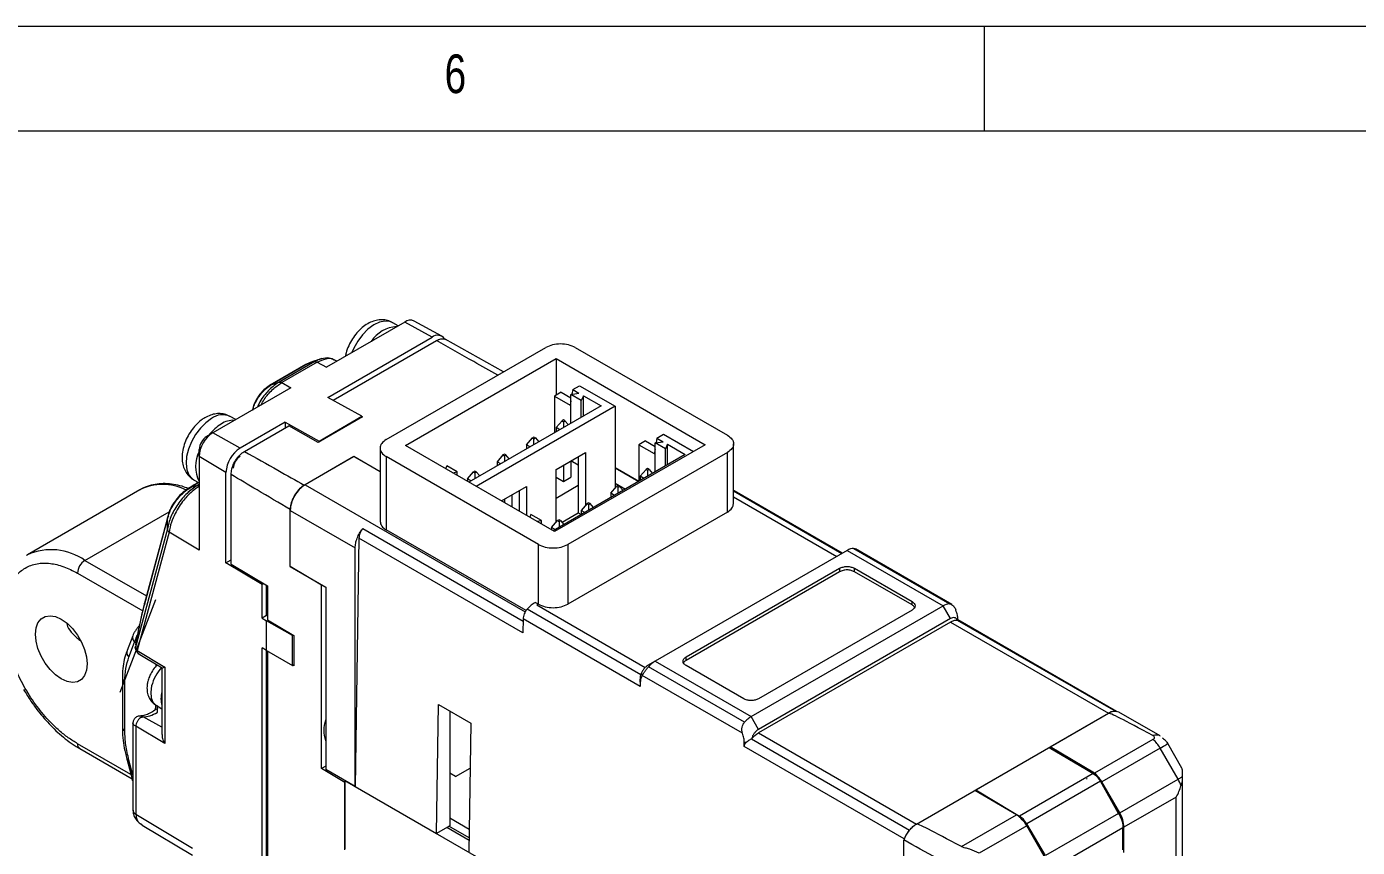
# Model space of a CAD drawing. Header units: inches. Extents: x 0.2 to 16.3, y 0.2 to 11.5.
# Drawn here: x 10.4 to 12.908, y 9.949 to 11.496 of the extents above; entities that cross this region are included whole.
import ezdxf

# ---------------------------------------------------------------- set-up
doc = ezdxf.new("R2010")
doc.units = ezdxf.units.IN
doc.header["$MEASUREMENT"] = 0
doc.linetypes.add('CENTERX2', pattern=[0.8, 0.5, -0.1, 0.1, -0.1])
doc.layers.add('CENTER_LINE', color=7, linetype='CENTERX2')
doc.styles.add('SLDTEXTSTYLE2', font='TXT', dxfattribs={"width": 0.75})

msp = doc.modelspace()

# ---------------------------------------------------------------- linework, layer by layer
at = {"color": 7, "linetype": 'Continuous', "lineweight": 18}
for p, q in [((16.3386, 11.4961), (0.1969, 11.4961)), ((12.2047, 11.4961), (12.2047, 11.2992)), ((16.1516, 11.2992), (0.3937, 11.2992)), ((11.1125, 10.9391), (10.9651, 10.854)), ((11.1001, 10.932), (11.0899, 10.9379)), ((11.164, 10.9104), (11.1125, 10.9391)), ((11.1825, 10.9124), (11.1303, 10.9411)), ((10.9677, 10.7971), (11.164, 10.9104)), ((10.9775, 10.7917), (11.1723, 10.9041)), ((11.0777, 10.7176), (11.3784, 10.8911)), ((11.2989, 10.8453), (11.1888, 10.9066)), ((11.434, 10.8911), (11.7208, 10.7256)), ((10.9428, 10.8646), (10.8757, 10.8258)), ((10.9477, 10.8637), (10.8807, 10.825)), ((10.9341, 10.8628), (10.9261, 10.859)), ((10.9428, 10.8646), (10.929, 10.8603)), ((10.9511, 10.8685), (10.9376, 10.864)), ((10.9477, 10.8637), (10.9651, 10.854)), ((10.9565, 10.8703), (10.9527, 10.869)), ((10.9845, 10.8653), (10.9796, 10.868)), ((11.1139, 10.7063), (11.3978, 10.8703)), ((11.3978, 10.8703), (11.679, 10.7079)), ((11.3978, 10.8703), (11.3978, 10.8011)), ((10.9264, 10.8592), (10.8591, 10.8203)), ((10.929, 10.8603), (10.8619, 10.8216)), ((10.898, 10.8153), (10.7506, 10.7302)), ((10.8619, 10.8216), (10.8757, 10.8258)), ((10.8807, 10.825), (10.898, 10.8153)), ((11.4292, 10.812), (11.4277, 10.8031)), ((11.4292, 10.812), (11.4417, 10.8192)), ((11.4292, 10.812), (11.441, 10.8052)), ((11.4417, 10.8192), (11.5092, 10.7803)), ((11.0318, 10.7615), (10.9677, 10.7971)), ((11.4076, 10.8068), (11.3951, 10.7995)), ((11.3951, 10.7995), (11.4243, 10.7827)), ((11.3951, 10.7995), (11.3951, 10.7304)), ((11.4076, 10.8068), (11.4256, 10.7964)), ((11.4256, 10.7906), (11.4243, 10.7827)), ((11.4256, 10.8028), (11.441, 10.8052)), ((11.4452, 10.7915), (11.4256, 10.8028)), ((11.4256, 10.7481), (11.4256, 10.8028)), ((11.4493, 10.8003), (11.4452, 10.7915)), ((11.4452, 10.7594), (11.4452, 10.7915)), ((11.4493, 10.8003), (11.4827, 10.7811)), ((11.4493, 10.7618), (11.4493, 10.8003)), ((10.7939, 10.7552), (10.7836, 10.7611)), ((10.8267, 10.7773), (10.8254, 10.7734)), ((10.8263, 10.7739), (10.8268, 10.7755)), ((10.951, 10.7149), (11.0318, 10.7615)), ((11.0318, 10.7615), (11.0318, 10.7595)), ((11.0318, 10.7611), (11.0331, 10.7603)), ((11.4827, 10.7811), (11.2336, 10.6372)), ((11.5092, 10.7803), (11.2475, 10.6292)), ((11.5092, 10.7803), (11.5092, 10.626)), ((10.887, 10.7505), (10.8021, 10.7015)), ((10.8104, 10.6952), (10.894, 10.7434)), ((10.887, 10.7505), (10.951, 10.7149)), ((10.887, 10.7505), (10.887, 10.7394)), ((10.9496, 10.7121), (10.894, 10.7434)), ((11.0331, 10.7603), (10.9496, 10.7121)), ((11.3978, 10.7401), (11.409, 10.7529)), ((11.4048, 10.7361), (11.3978, 10.7401)), ((11.3978, 10.7401), (11.3978, 10.732)), ((11.4118, 10.7545), (11.409, 10.7529)), ((11.409, 10.7529), (11.4118, 10.7513)), ((11.4145, 10.7529), (11.4118, 10.7545)), ((11.4118, 10.7513), (11.4145, 10.7529)), ((11.4118, 10.7513), (11.4118, 10.7401)), ((11.4145, 10.7529), (11.421, 10.7454)), ((10.7506, 10.7302), (10.7394, 10.7236)), ((10.8021, 10.7015), (10.7506, 10.7302)), ((10.951, 10.7149), (10.951, 10.7129)), ((11.3422, 10.7079), (11.3533, 10.7208)), ((11.3561, 10.7224), (11.3533, 10.7208)), ((11.3533, 10.7208), (11.3561, 10.7192)), ((11.3589, 10.7208), (11.3561, 10.7224)), ((11.3561, 10.7192), (11.3589, 10.7208)), ((11.3561, 10.7079), (11.3561, 10.7192)), ((11.3589, 10.7208), (11.3654, 10.7133)), ((11.5663, 10.7152), (11.5537, 10.7079)), ((11.5663, 10.7152), (11.5843, 10.7047)), ((11.5843, 10.7112), (11.5997, 10.7136)), ((11.6039, 10.6999), (11.5843, 10.7112)), ((11.5843, 10.6565), (11.5843, 10.7112)), ((11.5879, 10.7204), (11.5864, 10.7115)), ((11.5879, 10.7204), (11.6004, 10.7276)), ((11.5879, 10.7204), (11.5997, 10.7136)), ((11.6004, 10.7276), (11.6567, 10.6951)), ((10.725, 10.6859), (10.7252, 10.6989)), ((10.725, 10.6859), (10.725, 10.5091)), ((10.7756, 10.6557), (10.725, 10.6859)), ((10.9232, 10.6317), (11.0164, 10.6856)), ((11.0164, 10.6854), (10.9246, 10.6324)), ((11.0164, 10.6856), (11.0662, 10.6576)), ((11.0164, 10.6854), (11.0164, 10.6856)), ((11.0662, 10.6567), (11.0164, 10.6854)), ((11.0662, 10.7016), (11.0662, 10.5633)), ((11.3644, 10.5199), (11.0777, 10.6854)), ((11.0777, 10.6854), (11.0777, 10.5472)), ((11.3951, 10.544), (11.1139, 10.7063)), ((11.2976, 10.6886), (11.2865, 10.6758)), ((11.3004, 10.6903), (11.2976, 10.6886)), ((11.2976, 10.6886), (11.3004, 10.687)), ((11.3032, 10.6886), (11.3004, 10.6903)), ((11.3004, 10.687), (11.3032, 10.6886)), ((11.3004, 10.687), (11.3004, 10.6758)), ((11.3097, 10.6811), (11.3032, 10.6886)), ((11.3491, 10.7039), (11.3422, 10.7079)), ((11.3422, 10.7079), (11.3422, 10.6999)), ((11.6414, 10.6895), (11.3923, 10.5456)), ((11.679, 10.7079), (11.3951, 10.544)), ((11.3978, 10.6613), (11.4535, 10.6935)), ((11.7208, 10.6935), (11.4201, 10.5199)), ((11.4396, 10.6854), (11.4396, 10.6308)), ((11.4535, 10.6935), (11.4535, 10.5938)), ((11.5537, 10.7079), (11.583, 10.6911)), ((11.5537, 10.7079), (11.5537, 10.6388)), ((11.5843, 10.699), (11.583, 10.6911)), ((11.608, 10.7087), (11.6039, 10.6999)), ((11.6039, 10.6678), (11.6039, 10.6999)), ((11.608, 10.7087), (11.6414, 10.6895)), ((11.608, 10.6702), (11.608, 10.7087)), ((11.7208, 10.581), (11.7208, 10.6935)), ((11.7323, 10.5961), (11.7323, 10.7095)), ((11.1918, 10.6678), (11.1894, 10.6627)), ((11.2114, 10.6565), (11.1918, 10.6678)), ((11.2934, 10.6718), (11.2865, 10.6758)), ((11.2865, 10.6758), (11.2865, 10.6678)), ((11.3978, 10.5617), (11.3978, 10.6613)), ((11.4118, 10.6694), (11.4118, 10.6388)), ((11.4396, 10.6693), (11.4257, 10.6774)), ((11.4257, 10.6774), (11.4257, 10.6468)), ((11.5537, 10.6388), (11.5092, 10.6645)), ((11.5092, 10.6645), (11.5537, 10.6388)), ((11.5565, 10.6485), (11.5677, 10.6613)), ((11.5704, 10.6629), (11.5677, 10.6613)), ((11.5677, 10.6613), (11.5704, 10.6597)), ((11.5732, 10.6613), (11.5704, 10.6629)), ((11.5704, 10.6597), (11.5732, 10.6613)), ((11.5732, 10.6613), (11.5797, 10.6538)), ((10.7147, 10.6418), (10.725, 10.6359)), ((10.7756, 10.4852), (10.7756, 10.6557)), ((10.7853, 10.4827), (10.7853, 10.6516)), ((11.2026, 10.6551), (11.2114, 10.6565)), ((11.2114, 10.65), (11.2114, 10.6565)), ((11.2308, 10.6436), (11.2419, 10.6565)), ((11.2378, 10.6396), (11.2308, 10.6436)), ((11.2308, 10.6436), (11.2308, 10.6388)), ((11.2447, 10.6581), (11.2419, 10.6565)), ((11.2419, 10.6565), (11.2447, 10.6549)), ((11.2475, 10.6565), (11.2447, 10.6581)), ((11.2447, 10.6549), (11.2475, 10.6565)), ((11.2447, 10.6549), (11.2447, 10.6437)), ((11.2475, 10.6565), (11.254, 10.649)), ((11.3978, 10.6468), (11.4118, 10.6388)), ((11.4118, 10.6388), (11.4257, 10.6468)), ((11.5092, 10.6356), (11.5287, 10.6244)), ((11.5635, 10.6445), (11.5565, 10.6485)), ((11.5565, 10.6485), (11.5565, 10.6404)), ((11.5704, 10.6597), (11.5704, 10.6485)), ((10.6131, 10.6227), (10.4015, 10.5006)), ((10.7218, 10.6313), (10.7088, 10.6273)), ((10.725, 10.6335), (10.7218, 10.6313)), ((11.2948, 10.6019), (11.3422, 10.6292)), ((11.3143, 10.6131), (11.3143, 10.5906)), ((11.3282, 10.6211), (11.3282, 10.5826)), ((11.3422, 10.6292), (11.3422, 10.5745)), ((11.4396, 10.6308), (11.3978, 10.6067)), ((11.4396, 10.6308), (11.4396, 10.5793)), ((11.5008, 10.6163), (11.512, 10.6292)), ((11.5078, 10.6123), (11.5008, 10.6163)), ((11.5008, 10.6163), (11.5008, 10.6083)), ((11.5148, 10.6308), (11.512, 10.6292)), ((11.512, 10.6292), (11.5148, 10.6276)), ((11.5175, 10.6292), (11.5148, 10.6308)), ((11.5148, 10.6276), (11.5175, 10.6292)), ((11.5148, 10.6163), (11.5148, 10.6276)), ((11.5175, 10.6292), (11.524, 10.6217)), ((11.9374, 10.5035), (11.7343, 10.6208)), ((10.8966, 10.4781), (10.8966, 10.5857)), ((11.3004, 10.6051), (11.3004, 10.5987)), ((11.4563, 10.597), (11.4452, 10.5842)), ((11.4591, 10.5986), (11.4563, 10.597)), ((11.4563, 10.597), (11.4591, 10.5954)), ((11.4619, 10.597), (11.4591, 10.5986)), ((11.4591, 10.5954), (11.4619, 10.597)), ((11.4591, 10.5954), (11.4591, 10.5842)), ((11.4684, 10.5895), (11.4619, 10.597)), ((10.6657, 10.5693), (10.6215, 10.4045)), ((10.6664, 10.5742), (10.6222, 10.4092)), ((10.6652, 10.5493), (10.6657, 10.5693)), ((10.667, 10.5735), (10.6657, 10.5693)), ((10.8967, 10.5842), (11.0192, 10.5135)), ((10.8967, 10.4781), (10.8967, 10.5842)), ((11.3505, 10.5762), (11.3481, 10.5711)), ((11.3701, 10.5649), (11.3505, 10.5762)), ((11.3613, 10.5635), (11.3701, 10.5649)), ((11.3701, 10.5584), (11.3701, 10.5649)), ((11.3895, 10.552), (11.4006, 10.5649)), ((11.4034, 10.5665), (11.4006, 10.5649)), ((11.4006, 10.5649), (11.4034, 10.5633)), ((11.4062, 10.5649), (11.4034, 10.5665)), ((11.4034, 10.5633), (11.4062, 10.5649)), ((11.4034, 10.5633), (11.4034, 10.552)), ((11.4062, 10.5649), (11.4127, 10.5574)), ((11.409, 10.5617), (11.4396, 10.5793)), ((11.7208, 10.581), (11.4201, 10.4074)), ((11.4396, 10.5793), (11.4451, 10.5761)), ((11.4521, 10.5802), (11.4452, 10.5842)), ((11.4452, 10.5842), (11.4452, 10.5762)), ((10.6652, 10.5493), (10.6051, 10.3263)), ((10.6684, 10.543), (10.6082, 10.32)), ((10.725, 10.5091), (10.6684, 10.543)), ((11.3412, 10.3951), (11.0777, 10.5472)), ((11.3964, 10.548), (11.3895, 10.552)), ((11.3895, 10.552), (11.3895, 10.5472)), ((11.0262, 10.5317), (11.0192, 10.0634)), ((11.0192, 10.0634), (11.0192, 10.5135)), ((11.3353, 10.3534), (11.0262, 10.5317)), ((11.3644, 10.4073), (11.3644, 10.5199)), ((11.4201, 10.5199), (11.4201, 10.4074)), ((11.9586, 10.5124), (12.1396, 10.408)), ((12.1436, 10.4068), (11.9619, 10.5117)), ((10.3999, 10.4996), (10.4015, 10.5006)), ((10.7756, 10.4852), (10.7853, 10.4908)), ((10.844, 10.4443), (10.7756, 10.4852)), ((11.9463, 10.5086), (11.5844, 10.2997)), ((11.9463, 10.5086), (12.1272, 10.4042)), ((10.7853, 10.4827), (10.854, 10.4421)), ((10.8966, 10.4781), (10.8967, 10.4782)), ((10.9557, 10.4431), (10.8966, 10.4781)), ((10.8967, 10.4781), (10.9636, 10.4395)), ((11.6428, 10.3078), (11.9323, 10.4749)), ((11.9323, 10.4685), (11.6428, 10.3013)), ((11.9323, 10.4749), (11.9323, 10.4685)), ((11.9602, 10.4749), (12.0688, 10.4122)), ((11.9602, 10.4685), (11.9602, 10.4749)), ((12.0688, 10.4058), (11.9602, 10.4685)), ((10.8471, 10.4461), (10.844, 10.4443)), ((10.844, 10.381), (10.844, 10.4443)), ((10.8522, 10.3857), (10.8522, 10.4431)), ((10.854, 10.4421), (10.854, 10.3778)), ((10.9565, 10.4436), (10.9557, 10.4431)), ((10.9557, 10.0975), (10.9557, 10.4431)), ((10.9636, 10.4395), (10.9636, 10.0955)), ((11.3589, 10.4104), (11.3644, 10.4073)), ((12.0688, 10.4058), (12.0688, 10.4122)), ((10.8522, 10.3857), (10.844, 10.381)), ((10.854, 10.3847), (10.8522, 10.3857)), ((11.5575, 10.274), (11.3431, 10.3977)), ((11.3644, 10.4074), (11.3616, 10.4058)), ((11.7653, 10.1953), (12.1272, 10.4042)), ((12.0688, 10.3961), (11.7792, 10.229)), ((12.1411, 10.3801), (12.1272, 10.4042)), ((10.611, 10.3601), (10.6052, 10.3309)), ((10.6111, 10.3606), (10.611, 10.3601)), ((10.844, 10.381), (10.8522, 10.3761)), ((10.8522, 10.3202), (10.8522, 10.3761)), ((10.9009, 10.348), (10.8522, 10.3761)), ((10.854, 10.3778), (10.9035, 10.3485)), ((11.3357, 10.3795), (11.3353, 10.3534)), ((11.5565, 10.252), (11.3357, 10.3795)), ((12.1411, 10.3801), (11.7792, 10.1711)), ((12.1411, 10.3736), (11.7792, 10.1647)), ((12.1411, 10.3736), (12.439, 10.2017)), ((12.1541, 10.3774), (12.1548, 10.3778)), ((12.1541, 10.3774), (12.452, 10.2055)), ((12.4541, 10.2053), (12.1549, 10.378)), ((12.1551, 10.3772), (12.1551, 10.3794)), ((10.5999, 10.3478), (10.5891, 10.3198)), ((10.5927, 10.3077), (10.6035, 10.3357)), ((10.6109, 10.3579), (10.6048, 10.3268)), ((10.9009, 10.348), (10.9027, 10.349)), ((10.9009, 10.292), (10.9009, 10.348)), ((10.9035, 10.3485), (10.9035, 10.2913)), ((10.6048, 10.3268), (10.6048, 10.3275)), ((10.6082, 10.32), (10.6605, 10.2887)), ((10.6104, 10.3142), (10.6551, 10.287)), ((10.8522, 10.3202), (10.844, 10.3251)), ((10.844, 9.8432), (10.844, 10.3251)), ((10.8522, 10.3202), (10.9009, 10.292)), ((10.8522, 9.848), (10.8522, 10.3202)), ((10.854, 10.3191), (10.854, 9.8378)), ((10.6434, 10.2941), (10.6434, 10.2897)), ((10.655, 10.2874), (10.655, 10.1615)), ((10.6605, 10.2887), (10.6605, 10.1444)), ((10.9009, 10.292), (10.9035, 10.2935)), ((10.9035, 10.2913), (10.9016, 10.2924)), ((11.5844, 10.2997), (11.5704, 10.2917)), ((11.753, 10.1848), (11.572, 10.2893)), ((11.5844, 10.2997), (11.7653, 10.1953)), ((11.6428, 10.3013), (11.6428, 10.3078)), ((11.7514, 10.229), (11.6428, 10.2917)), ((10.5803, 10.268), (10.5803, 10.1749)), ((10.5849, 10.1684), (10.5849, 10.2616)), ((11.5565, 10.2602), (11.5565, 10.2624)), ((11.5565, 10.2602), (11.5565, 10.252)), ((11.7493, 10.1639), (11.5602, 10.273)), ((10.6426, 10.2081), (10.6434, 10.2151)), ((10.6434, 10.2174), (10.6434, 10.2151)), ((10.6434, 10.2151), (10.6437, 10.2171)), ((10.6439, 10.2168), (10.655, 10.2103)), ((10.6462, 10.2154), (10.6461, 10.2099)), ((10.6464, 10.2033), (10.6467, 10.216)), ((11.1723, 9.975), (11.176, 10.2182)), ((11.176, 10.2182), (11.2372, 10.1829)), ((10.6459, 10.2031), (10.6464, 10.2033)), ((10.9627, 10.1859), (10.9636, 10.1827)), ((11.1974, 10.2058), (11.1974, 9.9895)), ((11.7792, 10.1711), (11.7653, 10.1953)), ((12.0771, 9.9928), (12.439, 10.2017)), ((12.329, 10.1382), (12.439, 10.2017)), ((12.5362, 10.1589), (12.4587, 10.2036)), ((10.6003, 10.1829), (10.6003, 10.0193)), ((10.6058, 10.1771), (10.6058, 10.0114)), ((10.6605, 10.1444), (10.6058, 10.1771)), ((11.2372, 10.1829), (11.2336, 9.9396)), ((11.7792, 10.1647), (12.0771, 9.9928)), ((12.5363, 10.1585), (12.5361, 10.1586)), ((10.4999, 10.1352), (10.5986, 10.0783)), ((11.7523, 10.139), (11.7525, 10.147)), ((11.7525, 10.147), (11.7563, 10.147)), ((11.7662, 10.1535), (12.0641, 9.9815)), ((12.1891, 10.0574), (12.327, 10.137)), ((12.327, 10.137), (12.3977, 10.0956)), ((12.329, 10.1382), (12.329, 10.1359)), ((12.4129, 10.0889), (12.329, 10.1382)), ((12.5229, 10.1524), (12.4129, 10.0889)), ((12.5362, 10.1361), (12.4263, 10.0727)), ((12.5701, 10.0776), (12.5362, 10.1361)), ((12.5773, 10.0982), (12.5506, 10.1444)), ((10.5886, 10.1158), (10.5994, 10.0753)), ((10.9636, 10.102), (10.9557, 10.0975)), ((10.9997, 10.0714), (10.9557, 10.0975)), ((11.0192, 10.0634), (10.9636, 10.0955)), ((11.2085, 10.0826), (11.1974, 10.089)), ((11.2085, 10.0826), (11.236, 10.0984)), ((12.4103, 10.0879), (12.2714, 10.0076)), ((12.3977, 10.0956), (12.4103, 10.0879)), ((12.5782, 10.0956), (12.5782, 10.0823)), ((10.5994, 10.0753), (10.6003, 10.0733)), ((12.1606, 9.4044), (10.9997, 10.0746)), ((10.9998, 10.0746), (10.9997, 10.0746)), ((10.9997, 10.0746), (10.9997, 9.946)), ((10.9997, 9.9444), (10.9997, 10.0714)), ((11.0192, 10.0634), (11.1723, 9.975)), ((12.4237, 10.0735), (12.2849, 9.9934)), ((12.3977, 10.0777), (12.3991, 10.0785)), ((12.4582, 10.013), (12.4237, 10.0735)), ((12.4601, 10.0141), (12.4263, 10.0727)), ((12.4601, 10.0141), (12.5701, 10.0776)), ((12.5782, 10.0823), (12.5782, 10.0803)), ((12.5782, 10.0803), (12.5782, 9.6228)), ((12.0771, 9.9928), (12.1871, 10.0562)), ((12.2655, 10.0101), (12.1871, 10.0562)), ((12.1891, 10.0574), (12.2585, 10.0152)), ((12.1891, 10.0551), (12.1891, 10.0574)), ((12.5667, 10.0435), (12.4682, 9.9867)), ((12.5667, 9.6067), (12.5667, 10.0435)), ((10.6058, 10.0114), (10.7127, 9.9475)), ((12.1617, 9.9502), (12.2655, 10.0101)), ((12.2585, 10.0152), (12.2714, 10.0076)), ((12.4582, 10.013), (12.32, 9.9333)), ((10.6161, 9.9923), (10.6179, 9.9912)), ((10.6178, 9.991), (10.7127, 9.9343)), ((11.1974, 9.9895), (11.1723, 9.975)), ((11.2339, 9.9618), (11.1917, 9.9862)), ((11.234, 9.9666), (11.1959, 9.9886)), ((11.2342, 9.9825), (11.1974, 10.0038)), ((12.285, 9.9895), (12.1954, 9.9378)), ((12.32, 9.9333), (12.2849, 9.9934)), ((12.3181, 9.9321), (12.285, 9.9895)), ((12.4662, 9.9855), (12.3283, 9.9059)), ((12.4662, 9.9442), (12.4662, 9.9855)), ((12.4682, 9.9389), (12.4682, 9.9867)), ((12.0493, 9.4688), (12.053, 9.9627)), ((12.0616, 9.978), (12.0641, 9.9815))]:
    msp.add_line(p, q, dxfattribs=at)
at = {"color": 8, "linetype": 'Continuous', "lineweight": 18}
for p, q in [((10.929, 10.8603), (10.9342, 10.8626)), ((10.8597, 10.8201), (10.8619, 10.8216)), ((10.7088, 10.6273), (10.7233, 10.6368)), ((10.7088, 10.6273), (10.7059, 10.6254)), ((10.9246, 10.6324), (11.3397, 10.3928)), ((11.7323, 10.621), (11.9365, 10.503)), ((11.7323, 10.6097), (11.9268, 10.4974)), ((10.5098, 10.4898), (10.6686, 10.5816)), ((11.3356, 10.3749), (11.0333, 10.5495)), ((10.5098, 10.4898), (10.6259, 10.4228)), ((10.4959, 10.4657), (10.6187, 10.3948)), ((11.3616, 10.4058), (11.5658, 10.2879)), ((10.6035, 10.3357), (10.6059, 10.3343)), ((10.655, 10.1754), (10.6195, 10.1949)), ((10.5965, 10.0862), (10.4959, 10.1443)), ((12.0539, 9.9649), (11.7523, 10.139)), ((10.6003, 10.0849), (10.5927, 10.1134)), ((12.2585, 10.0143), (12.2585, 10.0152))]:
    msp.add_line(p, q, dxfattribs=at)
at = {"color": 8, "linetype": 'Continuous', "lineweight": 18, "flags": 128}
for points in [[(11.0899, 10.9379), (11.0847, 10.9401), (11.0753, 10.9411), (11.0649, 10.9389), (11.0541, 10.9337), (11.0432, 10.9257), (11.0331, 10.9153), (11.024, 10.9031), (11.0165, 10.8896), (11.0131, 10.8818)], [(10.7484, 10.7573), (10.7376, 10.7494), (10.7274, 10.7392), (10.7182, 10.727), (10.7106, 10.7136), (10.705, 10.6996), (10.7015, 10.6856), (10.7005, 10.6725), (10.7019, 10.6608), (10.7056, 10.6511), (10.7116, 10.644), (10.7147, 10.6418)], [(10.6215, 10.4045), (10.6218, 10.4073), (10.6222, 10.4092)], [(10.611, 10.3601), (10.6109, 10.3596), (10.6109, 10.3579)], [(10.6355, 10.2531), (10.6337, 10.2413), (10.6345, 10.2309), (10.6379, 10.2226), (10.6435, 10.217), (10.6439, 10.2168)], [(10.5927, 10.1134), (10.5908, 10.1139), (10.5895, 10.1145), (10.5887, 10.1154), (10.5886, 10.1157)], [(10.6003, 10.0741), (10.5995, 10.075), (10.5994, 10.0753)]]:
    msp.add_lwpolyline(points, dxfattribs=at)
at = {"color": 7, "linetype": 'Continuous', "lineweight": 18, "flags": 128}
for points in [[(10.514, 10.2946), (10.5127, 10.2827), (10.5091, 10.2729), (10.5033, 10.2656), (10.4956, 10.2612), (10.4864, 10.2598), (10.4761, 10.2616), (10.4652, 10.2664), (10.4544, 10.2741), (10.4441, 10.2842), (10.4349, 10.2962), (10.4271, 10.3096), (10.4213, 10.3236), (10.4177, 10.3376), (10.4165, 10.3508), (10.4177, 10.3626), (10.4213, 10.3724), (10.4271, 10.3797), (10.4349, 10.3842), (10.4441, 10.3856), (10.4544, 10.3838), (10.4652, 10.3789), (10.4761, 10.3713), (10.4864, 10.3612), (10.4956, 10.3491), (10.5033, 10.3358), (10.5091, 10.3217), (10.5127, 10.3078), (10.514, 10.2946)], [(12.5362, 10.1361), (12.5396, 10.138), (12.5425, 10.1397), (12.5451, 10.1412), (12.5472, 10.1424), (12.5488, 10.1434), (12.5499, 10.144), (12.5505, 10.1444), (12.5506, 10.1444)], [(12.5701, 10.0776), (12.5712, 10.0783), (12.5723, 10.0789), (12.5734, 10.0795), (12.5745, 10.0801), (12.5755, 10.0807), (12.5764, 10.0813), (12.5773, 10.0818), (12.5782, 10.0823)]]:
    msp.add_lwpolyline(points, dxfattribs=at)
at = {"color": 7, "linetype": 'Continuous', "lineweight": 18}
for centre, radius, start, end in [((11.1231, 10.9243), 0.0183, 66.728, 125.5268), ((11.1021, 10.8671), 0.0637, 93.9771, 146.0175), ((11.1744, 10.8979), 0.0163, 35.3405, 129.6042), ((10.8152, 10.6689), 0.0919, 121.9731, 140.3197), ((10.7896, 10.7125), 0.0414, 87.3934, 123.863), ((10.7805, 10.6834), 0.0556, 122.6055, 177.3945), ((10.7561, 10.6975), 0.031, 122.6055, 177.3945), ((10.7811, 10.6667), 0.0627, 153.1978, 206.5249), ((10.8331, 10.653), 0.0575, 122.6055, 177.3945), ((10.817, 10.6624), 0.0276, 122.6055, 177.3945), ((11.731, 10.6149), 0.00679, 60.1516, 78.6073), ((10.5261, 10.4644), 0.0303, 122.6055, 177.3945), ((12.1406, 10.3825), 0.0255, 92.431, 121.7531), ((10.6137, 10.3266), 0.00862, 181.664, 230.3258), ((11.6099, 10.2571), 0.0497, 120.8988, 139.6361), ((10.697, 10.2291), 0.0439, 163.0818, 196.9541), ((11.0192, 10.1695), 0.0591, 160.5443, 199.4557), ((12.4522, 10.1806), 0.0249, 90.407, 121.9974), ((12.4506, 10.1855), 0.0199, 65.8387, 125.4717), ((12.4519, 10.1985), 0.00699, 60.3017, 88.9053), ((12.4822, 10.1054), 0.0622, 29.6103, 49.0883), ((12.3722, 10.0419), 0.0622, 29.6103, 49.0883), ((12.5133, 10.0447), 0.0656, 17.9592, 30.102), ((12.2351, 9.962), 0.057, 28.8952, 57.6862), ((12.4115, 9.9847), 0.0568, 1.9565, 31.1437), ((12.1097, 9.9419), 0.0604, 122.6398, 159.803)]:
    msp.add_arc(centre, radius, start, end, dxfattribs=at)
at = {"color": 8, "linetype": 'Continuous', "lineweight": 18}
for centre, radius, start, end in [((10.7692, 10.7299), 0.0344, 65.2517, 127.2288), ((10.6564, 10.5365), 0.0965, 63.5043, 116.6519), ((10.4462, 10.3999), 0.1101, 54.7388, 113.9507), ((10.6107, 10.3444), 0.0113, 161.5178, 230.0807), ((10.6, 10.3164), 0.0114, 162.8112, 229.9982), ((10.715, 10.2326), 0.0821, 137.8637, 165.526), ((10.5882, 10.2688), 0.00797, 186.9634, 245.5139), ((10.5882, 10.1757), 0.00792, 185.6948, 245.6253), ((12.5286, 10.144), 0.0167, 62.6751, 110.7004), ((10.5058, 10.1433), 0.00995, 174.4503, 233.4949), ((10.61, 10.0202), 0.00975, 185.362, 244.6121)]:
    msp.add_arc(centre, radius, start, end, dxfattribs=at)
at = {"color": 7, "linetype": 'Continuous', "lineweight": 18}
for centre, major_axis, ratio, start_param, end_param in [((15.629, 8.328), (3.1901, -1.8736), 0.007557, 2.91635, 3.137304), ((12.5388, 10.0862), (0.0392, 0.0105), 0.317765, 6.198245, 6.409817), ((12.5388, 10.0596), (0.0278, 0.0482), 0.577335, 4.71243, 5.139508), ((15.2671, 8.1191), (3.1901, -1.8736), 0.007557, 2.915028, 3.137304), ((14.855, 8.357), (3.2178, -1.8259), 0.007622, 2.59292, 2.631892)]:
    msp.add_ellipse(centre, major_axis=major_axis, ratio=ratio, start_param=start_param, end_param=end_param, dxfattribs=at)
for points, knots in [([(11.0895, 10.9377), (11.0881, 10.9386), (11.0836, 10.9415), (11.0748, 10.9434), (11.0641, 10.9435), (11.0533, 10.9411), (11.0425, 10.9362), (11.032, 10.9288), (11.0222, 10.9191), (11.0135, 10.9075), (11.0067, 10.8946), (11.0023, 10.8835), (11.0013, 10.8768), (11.0009, 10.8747)], [0, 0, 0, 0, 0.041906, 0.133153, 0.222525, 0.314161, 0.411339, 0.515128, 0.623136, 0.731526, 0.840067, 0.949817, 1, 1, 1, 1]), ([(11.1723, 10.9041), (11.1751, 10.9054), (11.1808, 10.9079), (11.1868, 10.908), (11.1892, 10.9061), (11.1897, 10.9057)], [0, 0, 0, 0, 0.436701, 0.873404, 1, 1, 1, 1]), ([(10.9342, 10.8626), (10.9351, 10.8631), (10.9364, 10.8638), (10.9374, 10.8639), (10.9377, 10.8639)], [0, 0, 0, 0, 0.763439, 1, 1, 1, 1]), ([(10.9757, 10.8689), (10.9738, 10.8698), (10.9681, 10.8725), (10.9607, 10.871), (10.9556, 10.87)], [0, 0, 0, 0, 0.321883, 1, 1, 1, 1]), ([(10.8598, 10.8207), (10.8564, 10.8185), (10.8491, 10.8138), (10.8388, 10.8027), (10.8315, 10.791), (10.8272, 10.7806), (10.8263, 10.7753), (10.8258, 10.7726)], [0, 0, 0, 0, 0.20444, 0.43169, 0.692093, 0.838771, 1, 1, 1, 1]), ([(10.7832, 10.7609), (10.7815, 10.762), (10.7767, 10.7649), (10.7676, 10.7667), (10.7569, 10.7666), (10.746, 10.764), (10.7392, 10.7604), (10.7356, 10.7586)], [0, 0, 0, 0, 0.119329, 0.335355, 0.5478, 0.766464, 1, 1, 1, 1]), ([(10.7356, 10.7586), (10.7334, 10.7571), (10.7275, 10.7533), (10.7186, 10.7452), (10.7096, 10.734), (10.7021, 10.7215), (10.6966, 10.708), (10.6933, 10.6939), (10.6926, 10.6804), (10.6946, 10.6682), (10.6987, 10.6577), (10.7052, 10.6491), (10.7109, 10.6436), (10.7146, 10.642), (10.7152, 10.6418)], [0, 0, 0, 0, 0.057293, 0.154697, 0.252129, 0.349582, 0.447857, 0.547959, 0.651336, 0.741481, 0.826015, 0.906812, 0.986036, 1, 1, 1, 1]), ([(10.7853, 10.6516), (10.7855, 10.655), (10.7861, 10.6619), (10.7904, 10.6731), (10.7968, 10.6834), (10.8039, 10.6909), (10.8086, 10.694), (10.8104, 10.6952)], [0, 0, 0, 0, 0.214702, 0.429404, 0.644089, 0.858766, 1, 1, 1, 1]), ([(10.8104, 10.6952), (10.8315, 10.6834), (10.8691, 10.6622), (10.9067, 10.641), (10.9232, 10.6317)], [0, 0, 0, 0, 0.560004, 1, 1, 1, 1]), ([(10.7228, 10.6372), (10.7212, 10.636), (10.715, 10.6313), (10.7091, 10.6279), (10.7047, 10.6253)], [0, 0, 0, 0, 0.254513, 1, 1, 1, 1]), ([(10.8966, 10.5857), (10.8758, 10.598), (10.8387, 10.62), (10.8016, 10.642), (10.7853, 10.6516)], [0, 0, 0, 0, 0.560005, 1, 1, 1, 1]), ([(10.7051, 10.6253), (10.701, 10.6268), (10.6916, 10.6303), (10.6769, 10.6334), (10.6612, 10.6349), (10.6457, 10.6341), (10.6308, 10.6307), (10.6201, 10.627), (10.615, 10.6236), (10.6142, 10.6231)], [0, 0, 0, 0, 0.127308, 0.292076, 0.45787, 0.624853, 0.793756, 0.966207, 1, 1, 1, 1]), ([(10.7218, 10.6313), (10.7152, 10.6267), (10.702, 10.6176), (10.684, 10.5957), (10.6703, 10.5716), (10.6669, 10.5567), (10.6652, 10.5493)], [0, 0, 0, 0, 0.250224, 0.500004, 0.749764, 1, 1, 1, 1]), ([(10.6657, 10.5693), (10.6672, 10.5746), (10.6702, 10.585), (10.6794, 10.5996), (10.688, 10.6101), (10.6972, 10.6195), (10.7043, 10.6242), (10.7088, 10.6273)], [0, 0, 0, 0, 0.256012, 0.50256, 0.638236, 0.766006, 1, 1, 1, 1]), ([(10.7067, 10.6264), (10.7028, 10.6239), (10.6944, 10.6185), (10.6823, 10.6059), (10.6735, 10.5928), (10.6681, 10.5811), (10.6667, 10.5752), (10.666, 10.5722)], [0, 0, 0, 0, 0.206748, 0.436121, 0.696813, 0.842091, 1, 1, 1, 1]), ([(10.9232, 10.6317), (10.9202, 10.6296), (10.9142, 10.6255), (10.9063, 10.6156), (10.9003, 10.6044), (10.8971, 10.5939), (10.8968, 10.588), (10.8966, 10.5857)], [0, 0, 0, 0, 0.214702, 0.429406, 0.644091, 0.858768, 1, 1, 1, 1]), ([(10.6652, 10.5493), (10.6653, 10.5488), (10.6653, 10.5477), (10.666, 10.5463), (10.6669, 10.5448), (10.6677, 10.5436), (10.6682, 10.5431), (10.6684, 10.543)], [0, 0, 0, 0, 0.249886, 0.499926, 0.747959, 0.907794, 1, 1, 1, 1]), ([(11.9586, 10.5124), (11.9599, 10.5124), (11.9613, 10.5124), (11.9618, 10.5117), (11.9619, 10.5117)], [0, 0, 0, 0, 0.944707, 1, 1, 1, 1]), ([(10.4959, 10.1443), (10.49, 10.1479), (10.4784, 10.1551), (10.4611, 10.1689), (10.4411, 10.188), (10.419, 10.214), (10.3967, 10.2477), (10.3816, 10.278), (10.3721, 10.3024), (10.3645, 10.3258), (10.3583, 10.3541), (10.3561, 10.3823), (10.3574, 10.4051), (10.3607, 10.4231), (10.3672, 10.4425), (10.3786, 10.4614), (10.3967, 10.4767), (10.4153, 10.4834), (10.4317, 10.485), (10.4482, 10.4841), (10.4696, 10.4793), (10.4871, 10.4703), (10.4959, 10.4657)], [0, 0, 0, 0, 0.040136, 0.079945, 0.120066, 0.184354, 0.250008, 0.315661, 0.34783, 0.380032, 0.439999, 0.5, 0.540114, 0.579922, 0.620066, 0.684355, 0.750008, 0.815661, 0.84783, 0.880033, 0.939991, 1, 1, 1, 1]), ([(10.6223, 10.4096), (10.6204, 10.4022), (10.6166, 10.3874), (10.613, 10.3695), (10.6111, 10.3606)], [0, 0, 0, 0, 0.500641, 1, 1, 1, 1]), ([(10.6109, 10.3579), (10.6127, 10.3665), (10.6162, 10.3836), (10.6198, 10.3976), (10.6215, 10.4045)], [0, 0, 0, 0, 0.504153, 1, 1, 1, 1]), ([(12.0734, 10.401), (12.0733, 10.4014), (12.0728, 10.4032), (12.0705, 10.4046), (12.0688, 10.4058)], [0, 0, 0, 0, 0.206838, 1, 1, 1, 1]), ([(12.1396, 10.408), (12.1408, 10.4078), (12.1434, 10.4074), (12.147, 10.4042), (12.1496, 10.4002), (12.1509, 10.3972), (12.1514, 10.396)], [0, 0, 0, 0, 0.270501, 0.54064, 0.820446, 1, 1, 1, 1]), ([(12.1551, 10.3794), (12.1549, 10.3818), (12.1545, 10.3871), (12.1525, 10.3928), (12.1514, 10.396)], [0, 0, 0, 0, 0.4520547, 1, 1, 1, 1]), ([(10.4758, 10.3705), (10.4762, 10.3688), (10.4778, 10.3619), (10.4868, 10.3502), (10.4969, 10.3419), (10.5022, 10.3375)], [0, 0, 0, 0, 0.135206, 0.543251, 1, 1, 1, 1]), ([(10.6121, 10.3667), (10.6108, 10.3651), (10.6082, 10.3621), (10.6048, 10.3572), (10.6019, 10.3524), (10.6006, 10.3495), (10.6, 10.3479)], [0, 0, 0, 0, 0.244288, 0.492398, 0.744267, 1, 1, 1, 1]), ([(12.1541, 10.3774), (12.1535, 10.3785), (12.1522, 10.3806), (12.1491, 10.3821), (12.1453, 10.3821), (12.1425, 10.3807), (12.1411, 10.3801)], [0, 0, 0, 0, 0.250117, 0.500156, 0.750117, 1, 1, 1, 1]), ([(10.5893, 10.3196), (10.5882, 10.3168), (10.5851, 10.3091), (10.5822, 10.2947), (10.5804, 10.2801), (10.5805, 10.2708), (10.5806, 10.2679)], [0, 0, 0, 0, 0.1815, 0.513513, 0.844576, 1, 1, 1, 1]), ([(10.6047, 10.3243), (10.6046, 10.3246), (10.6044, 10.3254), (10.6046, 10.3262), (10.6048, 10.3268)], [0, 0, 0, 0, 0.312054, 1, 1, 1, 1]), ([(10.6046, 10.3243), (10.6047, 10.3236), (10.605, 10.3221), (10.606, 10.3198), (10.6074, 10.3175), (10.6092, 10.3156), (10.6108, 10.3143), (10.6118, 10.3138), (10.612, 10.3138)], [0, 0, 0, 0, 0.172719, 0.356783, 0.549204, 0.746378, 0.944678, 1, 1, 1, 1]), ([(10.6051, 10.3263), (10.6051, 10.3263), (10.605, 10.3261), (10.6049, 10.3259), (10.6048, 10.3259), (10.6048, 10.3262), (10.6048, 10.3266), (10.6048, 10.3268)], [0, 0, 0, 0, 0.107272, 0.216266, 0.463262, 0.73307, 1, 1, 1, 1]), ([(10.6082, 10.32), (10.6083, 10.3187), (10.6084, 10.3168), (10.6093, 10.315), (10.61, 10.3145), (10.6104, 10.3142)], [0, 0, 0, 0, 0.474028, 0.741263, 1, 1, 1, 1]), ([(10.6462, 10.2925), (10.6455, 10.2919), (10.6419, 10.2889), (10.6367, 10.2814), (10.6312, 10.2715), (10.6292, 10.2647), (10.6284, 10.2618)], [0, 0, 0, 0, 0.071167, 0.405124, 0.743617, 1, 1, 1, 1]), ([(10.6605, 10.2887), (10.6605, 10.2887), (10.6593, 10.2882), (10.657, 10.2873), (10.6551, 10.2867), (10.6551, 10.2871), (10.6552, 10.2871)], [0, 0, 0, 0, 0.01067, 0.397273, 0.95858, 1, 1, 1, 1]), ([(11.5704, 10.2917), (11.5691, 10.2907), (11.5663, 10.2889), (11.5625, 10.2845), (11.5594, 10.2794), (11.5581, 10.2758), (11.5575, 10.274)], [0, 0, 0, 0, 0.249826, 0.499768, 0.749826, 1, 1, 1, 1]), ([(11.5602, 10.273), (11.561, 10.2742), (11.5624, 10.2765), (11.5654, 10.2808), (11.5686, 10.2852), (11.5709, 10.2879), (11.572, 10.2893)], [0, 0, 0, 0, 0.268331, 0.522065, 0.764688, 1, 1, 1, 1]), ([(11.6428, 10.3013), (11.641, 10.3002), (11.6388, 10.2987), (11.6383, 10.2969), (11.6382, 10.2965)], [0, 0, 0, 0, 0.793162, 1, 1, 1, 1]), ([(10.6284, 10.2618), (10.6279, 10.2595), (10.6266, 10.2535), (10.6266, 10.2441), (10.6289, 10.2341), (10.6335, 10.2256), (10.6388, 10.2196), (10.6429, 10.2177), (10.6441, 10.217)], [0, 0, 0, 0, 0.134775, 0.348136, 0.545965, 0.733655, 0.917451, 1, 1, 1, 1]), ([(11.5565, 10.2624), (11.5566, 10.2642), (11.5566, 10.2684), (11.5572, 10.272), (11.5575, 10.274)], [0, 0, 0, 0, 0.4537894, 1, 1, 1, 1]), ([(11.5602, 10.273), (11.5591, 10.2711), (11.5571, 10.2676), (11.5567, 10.2626), (11.5565, 10.2602)], [0, 0, 0, 0, 0.523313, 1, 1, 1, 1]), ([(10.3943, 10.2464), (10.3988, 10.2389), (10.4051, 10.2285), (10.4154, 10.2139), (10.4246, 10.2018), (10.436, 10.1882), (10.4486, 10.175), (10.4621, 10.1623), (10.4765, 10.1506), (10.4892, 10.1416), (10.4971, 10.1371), (10.5, 10.1355)], [0, 0, 0, 0, 0.158407, 0.222745, 0.329117, 0.438896, 0.555978, 0.677378, 0.801949, 0.928821, 1, 1, 1, 1]), ([(10.6437, 10.2088), (10.6407, 10.2067), (10.6342, 10.2023), (10.625, 10.1984), (10.6179, 10.1967), (10.6144, 10.1965), (10.6132, 10.1965)], [0, 0, 0, 0, 0.257533, 0.551795, 0.84445, 1, 1, 1, 1]), ([(10.647, 10.2113), (10.6464, 10.2107), (10.6452, 10.2097), (10.6442, 10.2091), (10.6437, 10.2088)], [0, 0, 0, 0, 0.571504, 1, 1, 1, 1]), ([(10.6464, 10.2033), (10.6464, 10.2056), (10.6464, 10.2084), (10.6462, 10.2096), (10.6461, 10.2099)], [0, 0, 0, 0, 0.804617, 1, 1, 1, 1]), ([(10.614, 10.1965), (10.6128, 10.1964), (10.6104, 10.1962), (10.6072, 10.1949), (10.6047, 10.1931), (10.6024, 10.1905), (10.6009, 10.1874), (10.6002, 10.1846), (10.6003, 10.1833), (10.6003, 10.1831)], [0, 0, 0, 0, 0.166794, 0.328217, 0.477563, 0.609662, 0.80982, 0.965463, 1, 1, 1, 1]), ([(10.6153, 10.1936), (10.6141, 10.1927), (10.6116, 10.191), (10.6084, 10.1866), (10.6062, 10.1817), (10.6059, 10.1786), (10.6058, 10.1771)], [0, 0, 0, 0, 0.25, 0.5, 0.75, 1, 1, 1, 1]), ([(10.6153, 10.1936), (10.6161, 10.194), (10.6175, 10.1947), (10.6189, 10.1949), (10.6195, 10.1949)], [0, 0, 0, 0, 0.5237, 1, 1, 1, 1]), ([(10.6195, 10.1949), (10.6237, 10.1953), (10.6322, 10.1961), (10.6414, 10.2008), (10.6459, 10.2031)], [0, 0, 0, 0, 0.5, 1, 1, 1, 1]), ([(11.7493, 10.1639), (11.7488, 10.1658), (11.7478, 10.1695), (11.7482, 10.1753), (11.7499, 10.1806), (11.7519, 10.1834), (11.753, 10.1848)], [0, 0, 0, 0, 0.268398, 0.522178, 0.764747, 1, 1, 1, 1]), ([(11.7653, 10.1953), (11.7632, 10.1939), (11.7589, 10.1911), (11.7549, 10.1869), (11.753, 10.1848)], [0, 0, 0, 0, 0.5000079, 1, 1, 1, 1]), ([(10.5806, 10.1748), (10.5805, 10.1715), (10.5804, 10.1621), (10.5823, 10.1459), (10.585, 10.1294), (10.5878, 10.1193), (10.5888, 10.1158)], [0, 0, 0, 0, 0.175185, 0.503703, 0.826426, 1, 1, 1, 1]), ([(10.6551, 10.1615), (10.6552, 10.1598), (10.6554, 10.1549), (10.6578, 10.1491), (10.6599, 10.1453), (10.6605, 10.1444), (10.6605, 10.1444)], [0, 0, 0, 0, 0.304306, 0.842727, 0.990669, 1, 1, 1, 1]), ([(11.7525, 10.147), (11.7524, 10.1496), (11.7522, 10.155), (11.7503, 10.1608), (11.7493, 10.1639)], [0, 0, 0, 0, 0.479315, 1, 1, 1, 1]), ([(11.7792, 10.1711), (11.7778, 10.1702), (11.7751, 10.1683), (11.7713, 10.164), (11.7681, 10.1589), (11.7669, 10.1553), (11.7663, 10.1535)], [0, 0, 0, 0, 0.249883, 0.499844, 0.749883, 1, 1, 1, 1]), ([(12.5227, 10.1597), (12.5233, 10.1592), (12.5246, 10.1584), (12.5255, 10.1567), (12.5254, 10.155), (12.5245, 10.1535), (12.5234, 10.1527), (12.5229, 10.1524)], [0, 0, 0, 0, 0.209529, 0.419059, 0.628588, 0.838117, 1, 1, 1, 1]), ([(11.7523, 10.139), (11.7525, 10.1405), (11.753, 10.1434), (11.7552, 10.1458), (11.7563, 10.147)], [0, 0, 0, 0, 0.48427, 1, 1, 1, 1]), ([(11.7563, 10.147), (11.7574, 10.148), (11.7603, 10.1506), (11.764, 10.1524), (11.7662, 10.1535)], [0, 0, 0, 0, 0.395708, 1, 1, 1, 1]), ([(12.54, 10.1556), (12.5409, 10.1551), (12.5429, 10.1538), (12.5464, 10.1505), (12.549, 10.1472), (12.5504, 10.1448), (12.5506, 10.1444)], [0, 0, 0, 0, 0.2387509, 0.5024487, 0.9237691, 1, 1, 1, 1]), ([(12.4103, 10.0879), (12.4131, 10.0858), (12.4182, 10.0822), (12.422, 10.0761), (12.4237, 10.0735)], [0, 0, 0, 0, 0.557682, 1, 1, 1, 1]), ([(12.5782, 10.0803), (12.5779, 10.0764), (12.5775, 10.0714), (12.576, 10.0661), (12.5757, 10.0649)], [0, 0, 0, 0, 0.765617, 1, 1, 1, 1]), ([(10.6004, 10.0189), (10.6006, 10.0164), (10.601, 10.0108), (10.6046, 10.0031), (10.6103, 9.9961), (10.6153, 9.9927), (10.6178, 9.9911)], [0, 0, 0, 0, 0.2212657, 0.479283, 0.7396894, 1, 1, 1, 1]), ([(12.4582, 10.013), (12.4608, 10.0077), (12.4654, 9.9983), (12.466, 9.9894), (12.4662, 9.9855)], [0, 0, 0, 0, 0.557568, 1, 1, 1, 1]), ([(12.2849, 9.9934), (12.2827, 9.9967), (12.2787, 10.0027), (12.2736, 10.0061), (12.2714, 10.0076)], [0, 0, 0, 0, 0.557681, 1, 1, 1, 1]), ([(12.1954, 9.9378), (12.1895, 9.9406), (12.1813, 9.9446), (12.1706, 9.9473), (12.1651, 9.9487), (12.1627, 9.9498), (12.1617, 9.9502)], [0, 0, 0, 0, 0.543663, 0.764071, 0.90273, 1, 1, 1, 1])]:
    msp.add_open_spline(points, degree=3, knots=knots, dxfattribs=at)
at = {"color": 8, "linetype": 'Continuous', "lineweight": 18}
for points, knots in [([(11.288, 10.839), (11.273, 10.8475), (11.2345, 10.8692), (11.1959, 10.8909), (11.1723, 10.9041)], [0, 0, 0, 0, 0.391066, 1, 1, 1, 1]), ([(10.9556, 10.8697), (10.9543, 10.8695), (10.9503, 10.8686), (10.9458, 10.8662), (10.9428, 10.8646)], [0, 0, 0, 0, 0.317534, 1, 1, 1, 1]), ([(10.9477, 10.8637), (10.9533, 10.8662), (10.9646, 10.8713), (10.9757, 10.8714), (10.9791, 10.868), (10.9794, 10.8676)], [0, 0, 0, 0, 0.466349, 0.949327, 1, 1, 1, 1]), ([(10.8264, 10.774), (10.8268, 10.7757), (10.8277, 10.78), (10.831, 10.7873), (10.8355, 10.7953), (10.8422, 10.8047), (10.8513, 10.8145), (10.8586, 10.8193), (10.8619, 10.8216)], [0, 0, 0, 0, 0.104163, 0.258144, 0.403502, 0.540616, 0.78707, 1, 1, 1, 1]), ([(10.8757, 10.8258), (10.8727, 10.8239), (10.8666, 10.82), (10.8575, 10.8119), (10.8491, 10.8026), (10.8407, 10.7915), (10.8369, 10.7833), (10.8348, 10.7788)], [0, 0, 0, 0, 0.19296, 0.385154, 0.577278, 0.769651, 1, 1, 1, 1]), ([(10.842, 10.783), (10.8438, 10.7863), (10.8493, 10.797), (10.8632, 10.8128), (10.8749, 10.821), (10.8807, 10.825)], [0, 0, 0, 0, 0.188477, 0.6002221, 1, 1, 1, 1]), ([(10.725, 10.6292), (10.7206, 10.6262), (10.7106, 10.6196), (10.6978, 10.6059), (10.6871, 10.5915), (10.6789, 10.5773), (10.6715, 10.5604), (10.6695, 10.5492), (10.6684, 10.543)], [0, 0, 0, 0, 0.162494, 0.365047, 0.49515, 0.632196, 0.796947, 1, 1, 1, 1]), ([(10.7218, 10.6313), (10.7226, 10.6314), (10.7235, 10.6317), (10.7247, 10.6312), (10.725, 10.6311)], [0, 0, 0, 0, 0.754238, 1, 1, 1, 1]), ([(10.609, 10.3499), (10.6089, 10.3498), (10.6075, 10.3477), (10.6055, 10.3427), (10.6042, 10.3383), (10.6035, 10.3357)], [0, 0, 0, 0, 0.018663, 0.426483, 1, 1, 1, 1]), ([(10.6195, 10.1949), (10.6186, 10.1954), (10.6167, 10.1963), (10.6148, 10.1964), (10.6139, 10.1965)], [0, 0, 0, 0, 0.495251, 1, 1, 1, 1]), ([(10.6058, 10.1771), (10.6049, 10.1776), (10.6033, 10.1787), (10.6015, 10.1803), (10.6005, 10.1818), (10.6, 10.1828), (10.6003, 10.1831), (10.6003, 10.1831)], [0, 0, 0, 0, 0.244206, 0.489933, 0.738834, 0.992499, 1, 1, 1, 1]), ([(10.6058, 10.0114), (10.6062, 10.0081), (10.6071, 10.0013), (10.6117, 9.9951), (10.6154, 9.9928), (10.6161, 9.9923)], [0, 0, 0, 0, 0.435005, 0.895683, 1, 1, 1, 1])]:
    msp.add_open_spline(points, degree=3, knots=knots, dxfattribs=at)
at = {"color": 7, "linetype": 'Continuous', "lineweight": 18}
for points in [[(11.434, 10.8911), (11.43, 10.893), (11.4218, 10.8967), (11.4062, 10.8983), (11.3905, 10.8967), (11.3824, 10.893), (11.3784, 10.8911)], [(10.9428, 10.8646), (10.9436, 10.8647), (10.9451, 10.8649), (10.9468, 10.8641), (10.9477, 10.8637)], [(10.8757, 10.8258), (10.8765, 10.826), (10.878, 10.8262), (10.8798, 10.8254), (10.8807, 10.825)], [(11.0777, 10.7176), (11.0745, 10.7152), (11.068, 10.7105), (11.0652, 10.7015), (11.068, 10.6925), (11.0745, 10.6878), (11.0777, 10.6854)], [(11.7208, 10.7256), (11.724, 10.7233), (11.7305, 10.7186), (11.7332, 10.7095), (11.7305, 10.7005), (11.724, 10.6958), (11.7208, 10.6935)], [(10.9246, 10.6324), (10.9209, 10.6298), (10.9136, 10.6246), (10.9044, 10.6119), (10.898, 10.5975), (10.8972, 10.5886), (10.8967, 10.5842)], [(11.7208, 10.581), (11.7241, 10.5833), (11.7307, 10.588), (11.7318, 10.594), (11.7323, 10.597)], [(11.0662, 10.5633), (11.0667, 10.5603), (11.0678, 10.5542), (11.0744, 10.5496), (11.0777, 10.5472)], [(11.0192, 10.5135), (11.0194, 10.5164), (11.0198, 10.5222), (11.0227, 10.5318), (11.0272, 10.5412), (11.0312, 10.5467), (11.0333, 10.5495)], [(11.0333, 10.5495), (11.0323, 10.5481), (11.0303, 10.5454), (11.0281, 10.5408), (11.0266, 10.5361), (11.0264, 10.5332), (11.0262, 10.5317)], [(11.3644, 10.5199), (11.3685, 10.518), (11.3766, 10.5143), (11.3923, 10.5127), (11.4079, 10.5143), (11.416, 10.518), (11.4201, 10.5199)], [(11.9586, 10.5124), (11.9566, 10.5123), (11.9527, 10.5119), (11.9484, 10.5097), (11.9463, 10.5086)], [(11.9323, 10.4749), (11.9344, 10.4758), (11.9384, 10.4777), (11.9463, 10.4785), (11.9541, 10.4777), (11.9581, 10.4758), (11.9602, 10.4749)], [(11.9602, 10.4685), (11.9581, 10.4694), (11.9541, 10.4713), (11.9463, 10.4721), (11.9384, 10.4713), (11.9344, 10.4694), (11.9323, 10.4685)], [(11.3589, 10.4104), (11.3561, 10.4089), (11.3506, 10.4059), (11.3456, 10.4005), (11.3431, 10.3977)], [(12.0688, 10.4122), (12.0704, 10.411), (12.0736, 10.4087), (12.075, 10.4042), (12.0736, 10.3997), (12.0704, 10.3973), (12.0688, 10.3961)], [(11.3431, 10.3977), (11.342, 10.3964), (11.3399, 10.3936), (11.3376, 10.3889), (11.336, 10.384), (11.3358, 10.381), (11.3357, 10.3795)], [(11.3644, 10.4073), (11.3685, 10.4055), (11.3766, 10.4017), (11.3923, 10.4002), (11.4079, 10.4018), (11.416, 10.4055), (11.4201, 10.4074)], [(12.1411, 10.3736), (12.1434, 10.3748), (12.1479, 10.3771), (12.152, 10.3773), (12.1541, 10.3774)], [(10.5849, 10.2616), (10.5853, 10.27), (10.5859, 10.2869), (10.5904, 10.3007), (10.5927, 10.3077)], [(11.6428, 10.2917), (11.6412, 10.2929), (11.638, 10.2952), (11.6366, 10.2997), (11.638, 10.3042), (11.6412, 10.3066), (11.6428, 10.3078)], [(11.7792, 10.229), (11.7772, 10.2281), (11.7731, 10.2262), (11.7653, 10.2254), (11.7575, 10.2262), (11.7534, 10.2281), (11.7514, 10.229)], [(10.5927, 10.1134), (10.5904, 10.1229), (10.5859, 10.142), (10.5853, 10.1596), (10.5849, 10.1684)], [(11.7662, 10.1535), (11.7683, 10.1558), (11.7724, 10.1603), (11.777, 10.1633), (11.7792, 10.1647)], [(12.0641, 9.9815), (12.0662, 9.9838), (12.0703, 9.9883), (12.0748, 9.9913), (12.0771, 9.9928)]]:
    msp.add_open_spline(points, degree=3, dxfattribs=at)
at = {"layer": 'CENTER_LINE', "linetype": 'CENTERX2', "lineweight": 18}
msp.add_line((10.6429, 10.4156), (10.5755, 10.2406), dxfattribs=at)

# ---------------------------------------------------------------- texts
at = {"color": 7, "linetype": 'Continuous', "lineweight": 0, "insert": (11.1877, 11.4436), "char_height": 0.0729, "attachment_point": 1, "style": 'SLDTEXTSTYLE2'}
msp.add_mtext('6', dxfattribs=at)

doc.saveas('drawing.dxf')
